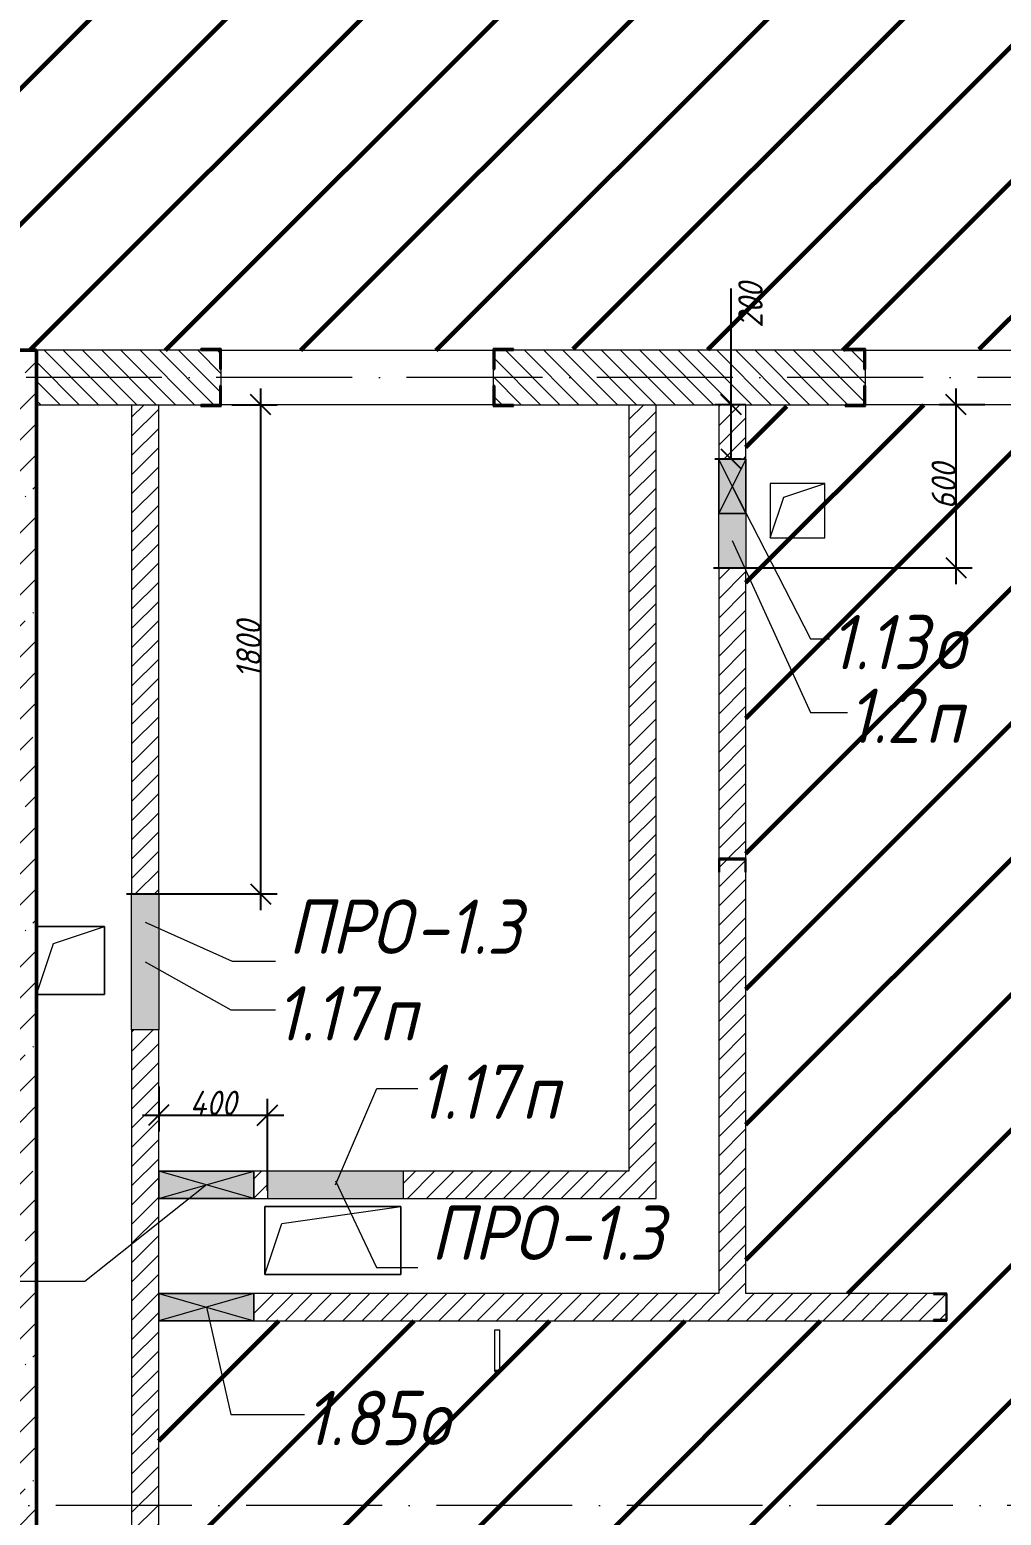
# Model space of a CAD drawing. Header units: millimetres. Extents: x -606178 to 312196, y -19338 to 632709.
# Drawn here: x -412556 to -408981, y 510689 to 516155 of the extents above; entities that cross this region are included whole.
import ezdxf

# ---------------------------------------------------------------- set-up
doc = ezdxf.new("R2010")
doc.units = ezdxf.units.MM
doc.linetypes.add('50_200_ШТРИХ_1Т_ш5_п1_п1_', pattern=[700, 500, -100, 0, -100])
for name, color, linetype, lineweight in [('6.4.1) Окр пт с инж. ПТ2.16', 3, 'Continuous', 60), ('A-____-____-DIMS', 7, 'Continuous', 9), ('A-DETL-GENF-OTLN', 7, 'Continuous', 9), ('A-DOOR-OPNG-MCUT', 7, 'Continuous', 35), ('A-FLOR-____-OTLN', 7, 'Continuous', 9), ('A-GENM-____-IDEN', 7, 'Continuous', 9), ('A-GENM-____-MCUT', 7, 'Continuous', 25), ('A-GENM-____-OTLN', 7, 'Continuous', 9), ('A-GENM-____-OTLN-1', 7, 'Continuous', 25), ('A-GLAZ-____-IDEN', 7, 'Continuous', 9), ('A-GLAZ-____-OTLN', 7, 'Continuous', 9), ('A-WALL-____-MCUT', 7, 'Continuous', 13), ('A-WALL-____-MCUT-2', 7, 'Continuous', 50), ('A-WALL-____-PATT-1', 7, 'Continuous', 9), ('A-WALL-FNSH-MCUT-1', 7, 'Continuous', 9), ('I-WALL-____-OTLN', 7, 'Continuous', 9), ('S-GRID-____-OTLN-1', 7, '50_200_ШТРИХ_1Т_ш5_п1_п1_', 9)]:
    doc.layers.add(name, color=color, linetype=linetype, lineweight=lineweight)
doc.layers.add('A-DOOR-____-OTLN-1', color=7, linetype='Continuous', lineweight=9, true_color=0xffffff)
doc.styles.add('ISOCPEUR_I_11', font='isocpeui.ttf', dxfattribs={"width": 0.9, "height": 200})
doc.styles.add('ISOCPEUR_I_7', font='isocpeui.ttf', dxfattribs={"width": 0.9, "height": 90})
doc.dimstyles.new('ISO-1_8_0_9К_СРЕДНИЙ_Кладочные_1', dxfattribs={"dimscale": 304.8, "dimtxt": 89.638306, "dimasz": 0.246063, "dimexe": 0.19685, "dimexo": 0, "dimgap": 0, "dimtad": 1, "dimdec": 3, "dimrnd": 0.001, "dimdsep": 46, "dimtxsty": 'ISOCPEUR_I_7', "dimblk1": 'OBLIQUE', "dimblk2": 'OBLIQUE', "dimsah": 1, "dimcen": 0.09, "dimdle": 0.19685, "dimazin": 0, "dimtfac": 1, "dimtdec": 4, "dimtix": 1, "dimtmove": 0, "dimatfit": 3, "dimfxl": 1, "dimtvp": 1, "dimtolj": 1, "dimtzin": 0, "dimarcsym": 2})
doc.dimstyles.new('ISO-1_8_0_9К_СРЕДНИЙ_Кладочные_2', dxfattribs={"dimscale": 304.8, "dimtxt": 89.638306, "dimasz": 0.246063, "dimexe": 0.19685, "dimexo": 0, "dimgap": 0, "dimtad": 1, "dimdec": 3, "dimrnd": 0.001, "dimdsep": 46, "dimtxsty": 'ISOCPEUR_I_7', "dimblk1": 'OBLIQUE', "dimblk2": 'OBLIQUE', "dimsah": 1, "dimcen": 0.09, "dimdle": 0.19685, "dimazin": 0, "dimtfac": 1, "dimtdec": 4, "dimtix": 1, "dimtmove": 1, "dimatfit": 3, "dimfxl": 1, "dimtvp": 1, "dimtolj": 1, "dimtzin": 0, "dimarcsym": 2})
pattern_1 = [(45, (-425830.77, 451794.26), (-35.35534, 35.35534), [])]

# ---------------------------------------------------------------- blocks, each defined once
blk = doc.blocks.new('DOR_ДУ_распашная__1Ст_Прямоугольная_ШЕР - Вн_650х2100h_Кабинки С_у-18405741-АР1_План отверстий 1 этажа в осях 1-64_Ю-ЯЯ')
at = {"layer": 'A-DOOR-OPNG-MCUT'}
for p, q in [((-325, -10), (-325, 10)), ((325, 10), (325, -10))]:
    blk.add_line(p, q, dxfattribs=at)
blk = doc.blocks.new('154_Фахверк_СКБ_Швеллер - Тип_100_4010-27789772-АР1_План отверстий 1 этажа в осях 1-64_Ю-ЯЯ')
at = {"layer": 'A-GENM-____-MCUT'}
for p, q in [((175, 50), (125, 50)), ((125, 50), (125, -50)), ((128, 47), (175, 47)), ((128, -47), (128, 47)), ((175, 47), (175, 50)), ((125, -50), (175, -50)), ((175, -47), (128, -47)), ((175, -50), (175, -47))]:
    blk.add_line(p, q, dxfattribs=at)
blk = doc.blocks.new('154_Стойка_СКБ_Уголок - СМ-2230_200-28216496-АР1_План отверстий 1 этажа в осях 1-64_Ю-ЯЯ')
at = {"layer": 'A-GENM-____-MCUT'}
for p, q in [((125, 156), (125, 81)), ((200, 156), (125, 156)), ((131, 81), (131, 150)), ((131, 150), (200, 150)), ((200, 150), (200, 156)), ((125, 81), (131, 81)), ((131, 19), (125, 19)), ((125, 19), (125, -56)), ((131, -50), (131, 19)), ((200, -50), (131, -50)), ((200, -56), (200, -50)), ((125, -56), (200, -56))]:
    blk.add_line(p, q, dxfattribs=at)
blk = doc.blocks.new('AR_Отверстие Ниша - Лючок-32402075-АР1_План отверстий 1 этажа в осях 1-64_Ю-ЯЯ')
at = {"layer": 'A-GLAZ-____-OTLN'}
blk.add_hatch(color=256, dxfattribs=at).paths.add_polyline_path([(250, 50), (-250, 50), (-250, -50), (250, -50)], flags=0)
for p, q in [((-250, 50), (250, 50)), ((-250, -50), (-250, 50)), ((250, 50), (250, -50)), ((250, -50), (-250, -50))]:
    blk.add_line(p, q, dxfattribs=at)
blk = doc.blocks.new('AR_Отверстие Ниша - Лючок-32401620-АР1_План отверстий 1 этажа в осях 1-64_Ю-ЯЯ')
at = {"layer": 'A-GLAZ-____-OTLN'}
blk.add_hatch(color=256, dxfattribs=at).paths.add_polyline_path([(250, -50), (250, 50), (-250, 50), (-250, -50), (27.8, -50)], flags=0)
for p, q in [((250, 50), (-250, 50)), ((-250, 50), (-250, -50)), ((250, -50), (250, 50)), ((-250, -50), (250, -50))]:
    blk.add_line(p, q, dxfattribs=at)
blk = doc.blocks.new('AR_Отверстие Ниша - Лючок-32402410-АР1_План отверстий 1 этажа в осях 1-64_Ю-ЯЯ')
at = {"layer": 'A-GLAZ-____-OTLN'}
blk.add_hatch(color=256, dxfattribs=at).paths.add_polyline_path([(100, 50), (-100, 50), (-100, -50), (100, -50), (100, 32.1)], flags=0)
for p, q in [((-100, 50), (100, 50)), ((100, 50), (100, -50)), ((100, -50), (-100, -50))]:
    blk.add_line(p, q, dxfattribs=at)
blk = doc.blocks.new('AR_Отверстие прямоугольное _в стене_ - AR_Отверстие прямоугольное _в стене__ВК-32402379-АР1_План отверстий 1 этажа в осях 1-64_Ю-ЯЯ')
at = {"layer": 'A-GLAZ-____-OTLN'}
blk.add_hatch(color=256, dxfattribs=at).paths.add_polyline_path([(100, 50), (-100, 50), (-100, -50), (100, -50), (100, 32.1)], flags=0)
at = {"layer": 'A-DETL-GENF-OTLN'}
for p, q in [((-100, -50), (-100, 50)), ((-100, 50), (100, 50)), ((100, 50), (-100, -50)), ((-100, 50), (100, -50)), ((100, 50), (-100, 50)), ((-100, 50), (-100, -50)), ((100, 50), (100, -50)), ((100, -50), (100, 50)), ((100, -50), (-100, -50)), ((-100, -50), (100, -50))]:
    blk.add_line(p, q, dxfattribs=at)
blk = doc.blocks.new('AR_Отверстие прямоугольное _в плите_ - AR_Отверстие прямоугольное _в плите_-30458064-АР1_План отверстий 1 этажа в осях 1-64_Ю-ЯЯ')
at = {"layer": 'A-GENM-____-OTLN'}
for p, q in [((125, 125), (-125, 125)), ((-62.5, 62.5), (125, 125)), ((125, -125), (125, 125)), ((-125, -125), (-62.5, 62.5)), ((-125, -125), (125, -125))]:
    blk.add_line(p, q, dxfattribs=at)
blk = doc.blocks.new('AR_Отверстие прямоугольное _в плите_ - AR_Отверстие прямоугольное _в плите_-30459257-АР1_План отверстий 1 этажа в осях 1-64_Ю-ЯЯ')
at = {"layer": 'A-GENM-____-OTLN'}
for p, q in [((250, 125), (-250, 125)), ((-250, 125), (-250, -125)), ((-187.5, 62.5), (250, 125)), ((250, -125), (250, 125)), ((-250, -125), (-187.5, 62.5)), ((-250, -125), (250, -125))]:
    blk.add_line(p, q, dxfattribs=at)
blk = doc.blocks.new('AR_Отверстие прямоугольное _в плите_ - AR_Отверстие прямоугольное _в плите_-30459597-АР1_План отверстий 1 этажа в осях 1-64_Ю-ЯЯ')
at = {"layer": 'A-GENM-____-OTLN'}
for p, q in [((100, 100), (-100, 100)), ((-100, 100), (-100, -100)), ((-50, 50), (100, 100)), ((100, -100), (100, 100)), ((-100, -100), (-50, 50)), ((-100, -100), (100, -100))]:
    blk.add_line(p, q, dxfattribs=at)
blk = doc.blocks.new('AR_Отверстие прямоугольное _в стене__БезПР - AR_Отверстие прямоугольное _в стене__БезПР-36427791-АР1_План отверстий 1 этажа в осях 1-64_Ю-ЯЯ')
at = {"layer": 'A-GLAZ-____-OTLN'}
blk.add_hatch(color=256, dxfattribs=at).paths.add_polyline_path([(175, -50), (175, 50), (-175, 50), (-175, -50)], flags=0)
at = {"layer": 'A-DETL-GENF-OTLN'}
for p, q in [((-175, -50), (-175, 50)), ((-175, 50), (175, 50)), ((175, 50), (-175, -50)), ((-175, 50), (175, -50)), ((175, 50), (-175, 50)), ((-175, 50), (-175, -50)), ((175, 50), (175, -50)), ((175, -50), (175, 50)), ((175, -50), (-175, -50)), ((-175, -50), (175, -50))]:
    blk.add_line(p, q, dxfattribs=at)
at = {"layer": 'A-GLAZ-____-OTLN'}
blk.add_line((175, 50), (-175, 50), dxfattribs=at)
blk = doc.blocks.new('_Oblique')
at = {"color": 0, "linetype": 'ByBlock', "lineweight": -2}
blk.add_line((-0.5, -0.5), (0.5, 0.5), dxfattribs=at)
blk = doc.blocks.new('*D4435')
at = {"layer": 'A-____-____-DIMS', "color": 0, "lineweight": -2, "transparency": 16777216}
for p, q in [((-412080.8, 512267.4), (-412080.8, 512101.4)), ((-411680.8, 511884.6), (-411680.8, 512221.4)), ((-412140.8, 512161.4), (-411620.8, 512161.4))]:
    blk.add_line(p, q, dxfattribs=at)
at = {"layer": 'Defpoints', "color": 0, "transparency": 16777216}
for p in [(-412080.8, 512267.4), (-411680.8, 512161.4), (-411680.8, 511884.6)]:
    blk.add_point(p, dxfattribs=at)
at = {"layer": 'A-____-____-DIMS', "color": 0, "lineweight": -2, "transparency": 16777216, "xscale": 75, "yscale": 75, "zscale": 75, "rotation": 180}
blk.add_blockref('_Oblique', (-412080.8, 512161.4), dxfattribs=at)
at = {"layer": 'A-____-____-DIMS', "color": 0, "lineweight": -2, "transparency": 16777216, "xscale": 75, "yscale": 75, "zscale": 75}
blk.add_blockref('_Oblique', (-411680.8, 512161.4), dxfattribs=at)
at = {"layer": 'A-____-____-DIMS', "color": 0, "transparency": 16777216, "insert": (-411880.8, 512206.4), "char_height": 90, "width": 426.127, "attachment_point": 5, "style": 'ISOCPEUR_I_7'}
blk.add_mtext('\\A1;400', dxfattribs=at)
blk = doc.blocks.new('*D4436')
at = {"layer": 'A-____-____-DIMS', "color": 0, "lineweight": -2, "transparency": 16777216}
for p, q in [((-411705.5, 512915.3), (-411705.5, 514835.3)), ((-411811.6, 514775.3), (-411645.5, 514775.3)), ((-412199.8, 512975.3), (-411645.5, 512975.3))]:
    blk.add_line(p, q, dxfattribs=at)
at = {"layer": 'Defpoints', "color": 0, "transparency": 16777216}
for p in [(-411811.6, 514775.3), (-411705.5, 514775.3), (-412199.8, 512975.3)]:
    blk.add_point(p, dxfattribs=at)
at = {"layer": 'A-____-____-DIMS', "color": 0, "lineweight": -2, "transparency": 16777216, "xscale": 75, "yscale": 75, "zscale": 75}
for p, rotation in [((-411705.5, 514775.3), 90), ((-411705.5, 512975.3), 270)]:
    blk.add_blockref('_Oblique', p, dxfattribs=dict(at, rotation=rotation))
at = {"layer": 'A-____-____-DIMS', "color": 0, "transparency": 16777216, "insert": (-411750.5, 513875.3), "char_height": 90, "width": 504.733, "attachment_point": 5, "rotation": 90, "style": 'ISOCPEUR_I_7'}
blk.add_mtext('\\A1;1800', dxfattribs=at)
blk = doc.blocks.new('*D4437')
at = {"layer": 'A-____-____-DIMS', "color": 0, "lineweight": -2, "transparency": 16777216}
for p, q in [((-409147.8, 514835.3), (-409147.8, 514115.3)), ((-409041.7, 514775.3), (-409207.8, 514775.3)), ((-410040.3, 514175.3), (-409087.8, 514175.3))]:
    blk.add_line(p, q, dxfattribs=at)
at = {"layer": 'Defpoints', "color": 0, "transparency": 16777216}
for p in [(-409041.7, 514775.3), (-410040.3, 514175.3), (-409147.8, 514175.3)]:
    blk.add_point(p, dxfattribs=at)
at = {"layer": 'A-____-____-DIMS', "color": 0, "lineweight": -2, "transparency": 16777216, "xscale": 75, "yscale": 75, "zscale": 75}
for p, rotation in [((-409147.8, 514775.3), 90), ((-409147.8, 514175.3), 270)]:
    blk.add_blockref('_Oblique', p, dxfattribs=dict(at, rotation=rotation))
at = {"layer": 'A-____-____-DIMS', "color": 0, "transparency": 16777216, "insert": (-409192.8, 514475.3), "char_height": 90, "width": 409.578, "attachment_point": 5, "rotation": 90, "style": 'ISOCPEUR_I_7'}
blk.add_mtext('\\A1;600', dxfattribs=at)
blk = doc.blocks.new('*D4482')
at = {"layer": 'A-____-____-DIMS', "color": 0, "lineweight": -2, "transparency": 16777216}
for p, q in [((-409974.8, 514775.3), (-409974.8, 515202.8)), ((-409974.8, 514575.3), (-409974.8, 514835.3)), ((-409920.8, 514775.3), (-410034.8, 514775.3)), ((-409937.7, 514575.3), (-410034.8, 514575.3))]:
    blk.add_line(p, q, dxfattribs=at)
at = {"layer": 'Defpoints', "color": 0, "transparency": 16777216}
for p in [(-409920.8, 514775.3), (-409974.8, 514575.3), (-409937.7, 514575.3)]:
    blk.add_point(p, dxfattribs=at)
at = {"layer": 'A-____-____-DIMS', "color": 0, "lineweight": -2, "transparency": 16777216, "xscale": 75, "yscale": 75, "zscale": 75}
for p, rotation in [((-409974.8, 514775.3), 90), ((-409974.8, 514575.3), 270)]:
    blk.add_blockref('_Oblique', p, dxfattribs=dict(at, rotation=rotation))
at = {"layer": 'A-____-____-DIMS', "color": 0, "transparency": 16777216, "insert": (-409948.8, 515058), "char_height": 90, "width": 409.578, "attachment_point": 1, "rotation": 90, "line_spacing_factor": 1.149209, "style": 'ISOCPEUR_I_7'}
blk.add_mtext('\\A1;200', dxfattribs=at)

msp = doc.modelspace()

# ---------------------------------------------------------------- hatches: boundary and pattern name
at = {"layer": '6.4.1) Окр пт с инж. ПТ2.16'}
h = msp.add_hatch(dxfattribs=at)
h.set_pattern_fill('ANSI31', color=256, scale=111)
h.paths.add_polyline_path([(-396780.7712, 517495.3011), (-396780.7712, 518975.3011), (-397180.7712, 518975.3011), (-397180.7712, 519225.3011), (-397380.7712, 519225.3011), (-397380.7712, 519325.3011), (-400130.7712, 519325.3011), (-400730.7712, 519325.3011), (-401230.7712, 519325.3011), (-401780.7712, 519325.3011), (-402130.7712, 519325.3011), (-402130.7712, 518975.3011), (-402730.7712, 518975.3011), (-407630.7712, 518975.3011), (-408130.7712, 518975.3011), (-412330.7712, 518975.3011), (-412830.7712, 518975.3011), (-415930.7712, 518975.3011), (-416430.7712, 518975.3011), (-416430.7712, 519475.3011), (-416130.7712, 519475.3011), (-416130.7712, 525825.3011), (-416430.7712, 525825.3011), (-416430.7712, 526125.3011), (-420280.7712, 526125.3011), (-420280.7712, 524825.3011), (-420780.7712, 524825.3011), (-420780.7712, 525675.3011), (-421180.7712, 525675.3011), (-421180.7712, 525775.3011), (-421180.7712, 525825.3011), (-421180.7712, 526225.3011), (-421180.7712, 526531.3011), (-421186.7712, 526531.3011), (-421186.7712, 527079.3011), (-421181.4084, 527281.3011), (-421186.7712, 527281.3011), (-421186.7712, 527729.3011), (-421185.0815, 527925.3011), (-421330.7712, 527925.3011), (-421380.7712, 527925.3011), (-422080.7712, 527925.3011), (-422130.7712, 527925.3011), (-422230.7712, 527925.3011), (-422280.7712, 527925.3011), (-422980.7712, 527925.3011), (-422980.7712, 527825.3011), (-423180.7712, 527825.3011), (-423180.7712, 527700.3011), (-423174.7712, 527700.3011), (-423174.7712, 527625.3011), (-423180.7712, 527625.3011), (-423180.7712, 526475.3011), (-423174.7712, 526475.3011), (-423174.7712, 526400.3011), (-423180.7712, 526350.3011), (-423174.7712, 526350.3011), (-423174.7712, 526275.3011), (-423180.7712, 526275.3011), (-423180.7712, 525550.3011), (-423180.7712, 525275.3011), (-423174.7712, 525275.3011), (-423174.7712, 525200.3011), (-423180.7712, 524805.3011), (-423180.7712, 524705.3011), (-423180.7712, 519595.3011), (-423180.7712, 519475.3011), (-422630.7712, 519475.3011), (-421480.7712, 519475.3011), (-420780.7712, 519475.3011), (-420280.7712, 519475.3011), (-420280.7712, 518975.3011), (-420280.7712, 516350.3011), (-420274.7712, 516350.3011), (-420274.7712, 516275.3011), (-420280.7712, 516275.3011), (-420280.7712, 516125.3011), (-420280.7712, 515225.3011), (-420280.7712, 514575.3011), (-420274.7712, 514575.3011), (-420274.7712, 514500.3011), (-420280.7712, 513825.3011), (-420030.7712, 513825.3011), (-418430.7712, 513825.3011), (-418230.7712, 513825.3011), (-418230.7712, 514975.3011), (-417980.7712, 514975.3011), (-416880.7712, 514975.3011), (-416480.7712, 514975.3011), (-415380.7712, 514975.3011), (-414580.7712, 514975.3011), (-412980.7712, 514975.3011), (-412530.7712, 514975.3011), (-411925.7712, 514975.3011), (-411925.7712, 514981.3011), (-411850.7712, 514981.3011), (-411850.7712, 514975.3011), (-410850.7712, 514975.3011), (-410850.7712, 514981.3011), (-410775.7712, 514981.3011), (-409555.7712, 514975.3011), (-409555.7712, 514981.3011), (-409480.7712, 514981.3011), (-408330.7712, 514975.3011), (-408330.7712, 514981.3011), (-408255.7712, 514981.3011), (-408130.7712, 514975.3011), (-407630.7712, 514975.3011), (-406905.7712, 514975.3011), (-406905.7712, 514981.3011), (-406830.7712, 514981.3011), (-406480.7712, 514975.3011), (-405630.7712, 514975.3011), (-405130.7712, 514975.3011), (-404630.7712, 514975.3011), (-402775.7712, 514975.3011), (-402775.7712, 514981.3011), (-402700.7712, 514981.3011), (-402700.7712, 514935.3011), (-402695.7712, 514935.3011), (-402695.7712, 514815.3011), (-402700.119, 514775.3011), (-401800.7712, 514775.3011), (-401800.7712, 514815.3011), (-401805.7712, 514815.3011), (-401805.7712, 514935.3011), (-401800.7712, 514981.3011), (-401725.7712, 514981.3011), (-400955.7712, 514975.3011), (-400955.7712, 514981.3011), (-400880.7712, 514981.3011), (-400180.7712, 514975.3011), (-400180.7712, 514981.3011), (-400105.7712, 514981.3011), (-400005.7712, 514975.3011), (-400005.7712, 514981.3011), (-399930.7712, 514981.3011), (-399930.7712, 514975.3011), (-399230.7712, 514975.3011), (-399230.7712, 514981.3011), (-399130.7712, 514981.3011), (-399130.7712, 514975.3011), (-398605.7712, 514975.3011), (-398605.7712, 514981.3011), (-398530.7712, 514981.3011), (-398300.7712, 514975.3011), (-397900.7712, 514975.3011), (-397830.7712, 514975.3011), (-397830.7712, 514981.3011), (-397755.7712, 514981.3011), (-397655.7712, 514975.3011), (-397655.7712, 514981.3011), (-397580.7712, 514981.3011), (-397580.7712, 514975.3011), (-397330.7712, 514975.3011), (-397030.7712, 514975.3011), (-396880.7712, 514975.3011), (-396880.7712, 514981.3011), (-396780.7712, 514981.3011), (-396780.7712, 515075.3011), (-396780.7712, 515675.3011), (-396780.7712, 516595.3011)])
h = msp.add_hatch(dxfattribs=at)
h.set_pattern_fill('ANSI31', color=256, scale=111)
h.paths.add_polyline_path([(-407980.7712, 514475.3011), (-408130.7712, 514475.3011), (-408130.7712, 514775.3011), (-408255.7712, 514775.3011), (-408255.7712, 514769.3011), (-408330.7712, 514769.3011), (-408330.7712, 514775.3011), (-409480.7712, 514775.3011), (-409480.7712, 514769.3011), (-409555.7712, 514769.3011), (-409920.7712, 514771.0962), (-409920.7712, 514575.3011), (-409920.7712, 514375.3011), (-409920.7712, 514175.3011), (-409920.7712, 513105.3011), (-409920.7712, 513055.3011), (-409920.7712, 511505.3011), (-409230.7712, 511505.3011), (-409180.7712, 511505.3011), (-409180.7712, 511405.3011), (-409230.7712, 511405.3011), (-411730.7712, 511405.3011), (-412080.7712, 511405.3011), (-412080.7712, 510095.3011), (-412080.7712, 510045.3011), (-412080.7712, 509845.3011), (-412080.7712, 509795.3011), (-412080.7712, 509225.3011), (-412080.7712, 509175.3011), (-412080.7712, 508235.3011), (-412080.7712, 507835.3011), (-412080.7712, 507225.3011), (-409555.7712, 507225.3011), (-409555.7712, 507231.3011), (-409480.7712, 507231.3011), (-408480.7712, 507225.3011), (-408480.7712, 507231.3011), (-408405.7712, 507231.3011), (-408330.7712, 507229.6648), (-408330.7712, 507325.3011), (-408130.7712, 507325.3011), (-408130.7712, 507475.3011), (-407980.7712, 507475.3011), (-407980.7712, 510975.3011), (-407986.7712, 510975.3011), (-407986.7712, 511050.3011)])
at = {"layer": 'A-WALL-____-PATT-1'}
h = msp.add_hatch(dxfattribs=at)
h.set_pattern_fill('FP_13', color=256, style=0, pattern_type=2)
h.set_pattern_definition([(45, (-425830.77, 451794.26), (-114.04925, 114.04925), []), (45, (-425716.72, 451794.26), (-114.04925, 114.04925), [201.612, -40.322, 3.353, -36.97])])
h.paths.add_polyline_path([(-412780.7712, 507475.3011), (-412530.7712, 507475.3011), (-412530.7712, 514975.3011), (-412780.7712, 514975.3011), (-412780.7712, 509018.1171)], flags=0)
h = msp.add_hatch(dxfattribs=at)
h.set_pattern_fill('FP_6', color=256, style=0, pattern_type=2)
h.set_pattern_definition([(135, (-425830.77, 451794.26), (-35.35534, -35.35534), [])])
h.paths.add_polyline_path([(-409938.6739, 514775.3011), (-409486.7712, 514775.3011), (-409486.7712, 514844.3011), (-409480.7712, 514844.3011), (-409480.7712, 514906.3011), (-409486.7712, 514906.3011), (-409486.7712, 514975.3011), (-410844.7712, 514975.3011), (-410844.7712, 514906.3011), (-410850.7712, 514906.3011), (-410850.7712, 514844.3011), (-410844.7712, 514844.3011), (-410844.7712, 514775.3011), (-410775.7712, 514775.3011)], flags=0)
h.paths.add_polyline_path([(-408255.7712, 514775.3011), (-408130.7712, 514775.3011), (-408130.7712, 514975.3011), (-408324.7712, 514975.3011), (-408324.7712, 514906.3011), (-408330.7712, 514906.3011), (-408330.7712, 514844.3011), (-408324.7712, 514844.3011), (-408324.7712, 514775.3011)], flags=0)
h.paths.add_polyline_path([(-411856.7712, 514775.3011), (-411856.7712, 514844.3011), (-411850.7712, 514844.3011), (-411850.7712, 514906.3011), (-411856.7712, 514906.3011), (-411856.7712, 514975.3011), (-412530.7712, 514975.3011), (-412530.7712, 514775.3011), (-411925.7712, 514775.3011)], flags=0)
h = msp.add_hatch(dxfattribs=at)
h.set_pattern_fill('FP_5', color=256, style=0, pattern_type=2)
h.set_pattern_definition(pattern_1)
h.paths.add_polyline_path([(-412080.7712, 507225.3011), (-412080.7712, 507835.3011), (-412180.7712, 507835.3011), (-412180.7712, 507225.3011)], flags=0)
h.paths.add_polyline_path([(-412080.7712, 508235.3011), (-412080.7712, 509175.3011), (-412083.7712, 509175.3011), (-412083.7712, 509222.3011), (-412177.7712, 509222.3011), (-412177.7712, 509175.3011), (-412180.7712, 509175.3011), (-412180.7712, 508235.3011), (-412156.6085, 508235.3011)], flags=0)
h.paths.add_polyline_path([(-412180.7712, 509225.3011), (-412080.7712, 509225.3011), (-412080.7712, 509795.3011), (-412180.7712, 509795.3011)], flags=0)
h.paths.add_polyline_path([(-412112.1109, 510095.3011), (-412080.7712, 510095.3011), (-412080.7712, 512475.3011), (-412180.7712, 512475.3011), (-412180.7712, 510095.3011)], flags=0)
h.paths.add_polyline_path([(-412125.7253, 512975.3011), (-412080.7712, 512975.3011), (-412080.7712, 514775.3011), (-412180.7712, 514775.3011), (-412180.7712, 512975.3011), (-412127.3587, 512975.3011)], flags=0)
h = msp.add_hatch(dxfattribs=at)
h.set_pattern_fill('FP_5', color=256, style=0, pattern_type=2)
h.set_pattern_definition(pattern_1)
h.paths.add_polyline_path([(-410250.7712, 511955.3011), (-410250.7712, 514775.3011), (-410350.7712, 514775.3011), (-410350.7712, 511955.3011)], flags=0)
h = msp.add_hatch(dxfattribs=at)
h.set_pattern_fill('FP_5', color=256, style=0, pattern_type=2)
h.set_pattern_definition(pattern_1)
h.paths.add_polyline_path([(-409920.7712, 511505.3011), (-409920.7712, 513055.3011), (-409923.7712, 513055.3011), (-409923.7712, 513102.3011), (-410017.7712, 513102.3011), (-410017.7712, 513055.3011), (-410020.7712, 513055.3011), (-410020.7712, 511505.3011), (-409938.6739, 511505.3011)], flags=0)
h.paths.add_polyline_path([(-409938.6739, 513105.3011), (-409920.7712, 513105.3011), (-409920.7712, 514175.3011), (-410020.7712, 514175.3011), (-410020.7712, 513105.3011), (-410017.7712, 513105.3011)], flags=0)
h.paths.add_polyline_path([(-409920.7712, 514575.3011), (-409920.7712, 514775.3011), (-410020.7712, 514775.3011), (-410020.7712, 514575.3011), (-409938.6739, 514575.3011)], flags=0)
h = msp.add_hatch(dxfattribs=at)
h.set_pattern_fill('FP_5', color=256, style=0, pattern_type=2)
h.set_pattern_definition(pattern_1)
h.paths.add_polyline_path([(-411706.1746, 511855.3011), (-411680.7712, 511855.3011), (-411680.7712, 511955.3011), (-411730.7712, 511955.3011), (-411730.7712, 511855.3011)], flags=0)
h.paths.add_polyline_path([(-411180.7712, 511855.3011), (-410250.7712, 511855.3011), (-410250.7712, 511955.3011), (-411180.7712, 511955.3011), (-411180.7712, 511907.3243)], flags=0)
h = msp.add_hatch(dxfattribs=at)
h.set_pattern_fill('FP_5', color=256, style=0, pattern_type=2)
h.set_pattern_definition(pattern_1)
h.paths.add_polyline_path([(-411706.1746, 511405.3011), (-409230.7712, 511405.3011), (-409230.7712, 511408.3011), (-409183.7712, 511408.3011), (-409183.7712, 511502.3011), (-409230.7712, 511502.3011), (-409230.7712, 511505.3011), (-411730.7712, 511505.3011), (-411730.7712, 511405.3011)], flags=0)

# ---------------------------------------------------------------- linework, layer by layer
at = {"layer": 'A-FLOR-____-OTLN'}
for p, q in [((-412530.7712, 512855.3011), (-412280.7712, 512855.3011)), ((-412280.7712, 512855.3011), (-412280.7712, 512605.3011)), ((-412280.7712, 512605.3011), (-412530.7712, 512605.3011)), ((-411690.7712, 511825.3011), (-411190.7712, 511825.3011)), ((-411690.7712, 511575.3011), (-411690.7712, 511825.3011)), ((-411190.7712, 511825.3011), (-411190.7712, 511575.3011)), ((-411190.7712, 511575.3011), (-411690.7712, 511575.3011))]:
    msp.add_line(p, q, dxfattribs=at)
at = {"layer": 'A-GENM-____-IDEN'}
for p, q in [((-412130.7712, 512871.4123), (-411810.8902, 512727.5255)), ((-411810.8902, 512727.5255), (-411651.65, 512727.5255)), ((-411430.7712, 511919.882), (-411280.2384, 511601.5732)), ((-411280.2384, 511601.5732), (-411127.2914, 511601.5732))]:
    msp.add_line(p, q, dxfattribs=at)
at = {"layer": 'A-GLAZ-____-IDEN'}
for p, q in [((-409970.7712, 514475.3011), (-409683.4946, 513913.9943)), ((-409970.7712, 514275.3011), (-409683.4946, 513643.1381)), ((-409683.4946, 513913.9943), (-409612.4492, 513913.9943)), ((-409683.4946, 513643.1381), (-409546.7492, 513643.1381)), ((-412130.7712, 512725.3011), (-411815.6244, 512548.3775)), ((-411815.6244, 512548.3775), (-411651.65, 512548.3775)), ((-411430.7712, 511905.3011), (-411279.0313, 512260.0732)), ((-411279.0313, 512260.0732), (-411127.2914, 512260.0732)), ((-411905.7712, 511905.3011), (-412353.1433, 511549.1608)), ((-412353.1433, 511549.1608), (-413075.6784, 511549.1608)), ((-411905.7712, 511455.3011), (-411815.6244, 511059.7134)), ((-411815.6244, 511059.7134), (-411544.55, 511059.7134))]:
    msp.add_line(p, q, dxfattribs=at)
at = {"layer": 'A-WALL-____-MCUT'}
for p, q in [((-411925.7712, 514975.3011), (-412530.7712, 514975.3011)), ((-409555.7712, 514975.3011), (-410775.7712, 514975.3011)), ((-411850.7712, 514844.3011), (-411850.7712, 514906.3011)), ((-410850.7712, 514906.3011), (-410850.7712, 514844.3011)), ((-409480.7712, 514844.3011), (-409480.7712, 514906.3011)), ((-412530.7712, 514775.3011), (-411925.7712, 514775.3011)), ((-410775.7712, 514775.3011), (-409555.7712, 514775.3011))]:
    msp.add_line(p, q, dxfattribs=at)
at = {"layer": 'A-WALL-____-MCUT-2'}
for p, q in [((-412530.7712, 514975.3011), (-412980.7712, 514975.3011)), ((-412530.7712, 507475.3011), (-412530.7712, 514975.3011))]:
    msp.add_line(p, q, dxfattribs=at)
at = {"layer": 'A-WALL-FNSH-MCUT-1'}
for p, q in [((-412180.7712, 514775.3011), (-412180.7712, 512975.3011)), ((-412080.7712, 512975.3011), (-412080.7712, 514775.3011)), ((-410350.7712, 514775.3011), (-410350.7712, 511955.3011)), ((-410250.7712, 511855.3011), (-410250.7712, 514775.3011)), ((-410020.7712, 514775.3011), (-410020.7712, 514575.3011)), ((-409920.7712, 514575.3011), (-409920.7712, 514775.3011)), ((-410020.7712, 514175.3011), (-410020.7712, 513105.3011)), ((-409920.7712, 513105.3011), (-409920.7712, 514175.3011)), ((-410020.7712, 513055.3011), (-410020.7712, 511505.3011)), ((-409920.7712, 511505.3011), (-409920.7712, 513055.3011)), ((-412180.7712, 512475.3011), (-412180.7712, 510095.3011)), ((-412080.7712, 511955.3011), (-412080.7712, 512475.3011)), ((-411680.7712, 511955.3011), (-411730.7712, 511955.3011)), ((-410350.7712, 511955.3011), (-411180.7712, 511955.3011)), ((-412080.7712, 511505.3011), (-412080.7712, 511855.3011)), ((-411730.7712, 511855.3011), (-411680.7712, 511855.3011)), ((-411180.7712, 511855.3011), (-410250.7712, 511855.3011)), ((-410020.7712, 511505.3011), (-411730.7712, 511505.3011)), ((-409230.7712, 511505.3011), (-409920.7712, 511505.3011)), ((-412080.7712, 510095.3011), (-412080.7712, 511405.3011)), ((-411730.7712, 511405.3011), (-409230.7712, 511405.3011)), ((-410825.7712, 511370.3011), (-410845.7712, 511370.3011)), ((-410845.7712, 511370.3011), (-410845.7712, 511220.3011)), ((-410825.7712, 511220.3011), (-410825.7712, 511370.3011))]:
    msp.add_line(p, q, dxfattribs=at)
at = {"layer": 'I-WALL-____-OTLN'}
for p, q in [((-411850.7712, 514975.3011), (-410850.7712, 514975.3011)), ((-409480.7712, 514975.3011), (-408330.7712, 514975.3011)), ((-410850.7712, 514775.3011), (-411850.7712, 514775.3011)), ((-408330.7712, 514775.3011), (-409480.7712, 514775.3011))]:
    msp.add_line(p, q, dxfattribs=at)
at = {"layer": 'S-GRID-____-OTLN-1'}
for p, q in [((-321756.3646, 514875.3011), (-430499.5414, 514875.3011)), ((-350350.7307, 510725.3011), (-430499.5414, 510725.3011))]:
    msp.add_line(p, q, dxfattribs=at)

# ---------------------------------------------------------------- block references
at = {"layer": 'A-DOOR-____-OTLN-1', "rotation": 90.00000000000007}
msp.add_blockref('DOR_ДУ_распашная__1Ст_Прямоугольная_ШЕР - Вн_650х2100h_Кабинки С_у-18405741-АР1_План отверстий 1 этажа в осях 1-64_Ю-ЯЯ', (-410835.7712, 510895.3011), dxfattribs=at)
at = {"layer": 'A-GENM-____-OTLN'}
for name, p in [('AR_Отверстие прямоугольное _в плите_ - AR_Отверстие прямоугольное _в плите_-30459597-АР1_План отверстий 1 этажа в осях 1-64_Ю-ЯЯ', (-409730.7712, 514385.3011)), ('AR_Отверстие прямоугольное _в плите_ - AR_Отверстие прямоугольное _в плите_-30458064-АР1_План отверстий 1 этажа в осях 1-64_Ю-ЯЯ', (-412405.7712, 512730.3011)), ('AR_Отверстие прямоугольное _в плите_ - AR_Отверстие прямоугольное _в плите_-30459257-АР1_План отверстий 1 этажа в осях 1-64_Ю-ЯЯ', (-411440.7712, 511700.3011))]:
    msp.add_blockref(name, p, dxfattribs=at)
at = {"layer": 'A-GENM-____-OTLN-1'}
for name, p, rotation in [('154_Стойка_СКБ_Уголок - СМ-2230_200-28216496-АР1_План отверстий 1 этажа в осях 1-64_Ю-ЯЯ', (-411725.7712, 514925.3011), 180), ('154_Стойка_СКБ_Уголок - СМ-2230_200-28216496-АР1_План отверстий 1 этажа в осях 1-64_Ю-ЯЯ', (-409355.7712, 514925.3011), 180), ('154_Фахверк_СКБ_Швеллер - Тип_100_4010-27789772-АР1_План отверстий 1 этажа в осях 1-64_Ю-ЯЯ', (-409970.7712, 513230.3011), 270.0000000000001), ('154_Фахверк_СКБ_Швеллер - Тип_100_4010-27789772-АР1_План отверстий 1 этажа в осях 1-64_Ю-ЯЯ', (-409055.7712, 511455.3011), 180)]:
    msp.add_blockref(name, p, dxfattribs=dict(at, rotation=rotation))
msp.add_blockref('154_Стойка_СКБ_Уголок - СМ-2230_200-28216496-АР1_План отверстий 1 этажа в осях 1-64_Ю-ЯЯ', (-410975.7712, 514825.3011), dxfattribs=at)
at = {"layer": 'A-GLAZ-____-OTLN'}
for name, p, rotation in [('AR_Отверстие прямоугольное _в стене_ - AR_Отверстие прямоугольное _в стене__ВК-32402379-АР1_План отверстий 1 этажа в осях 1-64_Ю-ЯЯ', (-409970.7712, 514475.3011), 270.0000000000001), ('AR_Отверстие Ниша - Лючок-32402410-АР1_План отверстий 1 этажа в осях 1-64_Ю-ЯЯ', (-409970.7712, 514275.3011), 270.0000000000001), ('AR_Отверстие Ниша - Лючок-32402075-АР1_План отверстий 1 этажа в осях 1-64_Ю-ЯЯ', (-412130.7712, 512725.3011), 270.0000000000001), ('AR_Отверстие прямоугольное _в стене__БезПР - AR_Отверстие прямоугольное _в стене__БезПР-36427791-АР1_План отверстий 1 этажа в осях 1-64_Ю-ЯЯ', (-411905.7712, 511905.3011), 180), ('AR_Отверстие Ниша - Лючок-32401620-АР1_План отверстий 1 этажа в осях 1-64_Ю-ЯЯ', (-411430.7712, 511905.3011), 180)]:
    msp.add_blockref(name, p, dxfattribs=dict(at, rotation=rotation))
msp.add_blockref('AR_Отверстие прямоугольное _в стене__БезПР - AR_Отверстие прямоугольное _в стене__БезПР-36427791-АР1_План отверстий 1 этажа в осях 1-64_Ю-ЯЯ', (-411905.7712, 511455.3011), dxfattribs=at)

# ---------------------------------------------------------------- texts
at = {"layer": 'A-GENM-____-IDEN', "char_height": 200, "attachment_point": 1, "style": 'ISOCPEUR_I_11'}
for s, insert, width in [('ПРО', (-411604.5067, 512954.6416), 562.784625), ('-1.3', (-411140.1629, 512954.6416), 505.063125), ('ПРО', (-411080.1481, 511828.6893), 562.784625), ('-1.3', (-410615.8043, 511828.6893), 505.063125)]:
    msp.add_mtext(s, dxfattribs=dict(at, insert=insert, width=width))
at = {"layer": 'A-GLAZ-____-IDEN', "char_height": 200, "attachment_point": 1, "style": 'ISOCPEUR_I_11'}
for s, insert, width in [('1.13', (-409612.4492, 514001.6089), 461.772), ('\\fISOCPEUR|b0|i1|c204|p34|;\\W.9;о', (-409231.4492, 514001.6089), 158.734125), ('1.2', (-409546.7492, 513730.7527), 346.329), ('\\fISOCPEUR|b0|i1|c204|p34|;\\W.9;п', (-409260.9992, 513730.7527), 158.734125), ('1.17', (-411651.65, 512635.9921), 461.772), ('\\fISOCPEUR|b0|i1|c204|p34|;\\W.9;п', (-411270.65, 512635.9921), 158.734125), ('1.17', (-411127.2914, 512347.6878), 461.772), ('\\fISOCPEUR|b0|i1|c204|p34|;\\W.9;п', (-410746.2914, 512347.6878), 158.734125), ('1.85', (-411544.55, 511147.328), 505.063125), ('\\fISOCPEUR|b0|i1|c204|p34|;\\W.9;о', (-411127.8313, 511147.328), 158.734125)]:
    msp.add_mtext(s, dxfattribs=dict(at, insert=insert, width=width))

# ---------------------------------------------------------------- dimensions: what is measured, and where the dimension line sits
at = {"layer": 'A-____-____-DIMS'}
dim = msp.add_linear_dim(base=(-409974.7819, 514575.3011), p1=(-409920.7712, 514775.3011), p2=(-409937.7215, 514575.3011), angle=90, dimstyle='ISO-1_8_0_9К_СРЕДНИЙ_Кладочные_1', override={"dimpost": '<>', "dimfxl": 200.716995}, dxfattribs=at)
dim.commit()
dim.dimension.update_dxf_attribs({"geometry": '*D4482', "text_midpoint": (-409888.7501, 515202.7755), "dimtype": 160, "text_rotation": 90})
for base, p1, p2, override, picture, middle in [((-411705.5033, 514775.3011), (-412199.7574, 512975.3011), (-411811.5693, 514775.3011), {"dimpost": '<>', "dimfxl": 1841.38263}, '*D4436', (-411750.5033, 513875.3011)), ((-409147.7808, 514175.3011), (-409041.7148, 514775.3011), (-410040.3417, 514175.3011), {"dimpost": '<>', "dimfxl": 1165.013128}, '*D4437', (-409192.7808, 514475.3011))]:
    dim = msp.add_linear_dim(base=base, p1=p1, p2=p2, angle=90, dimstyle='ISO-1_8_0_9К_СРЕДНИЙ_Кладочные_2', override=override, dxfattribs=at)
    dim.commit()
    dim.dimension.update_dxf_attribs({"geometry": picture, "text_midpoint": middle})
dim = msp.add_linear_dim(base=(-411680.7712, 512161.3697), p1=(-412080.7712, 512267.4357), p2=(-411680.7712, 511884.5652), dimstyle='ISO-1_8_0_9К_СРЕДНИЙ_Кладочные_2', override={"dimpost": '<>', "dimfxl": 553.705538}, dxfattribs=at)
dim.commit()
dim.dimension.update_dxf_attribs({"geometry": '*D4435', "text_midpoint": (-411880.7712, 512206.3697)})

doc.saveas('drawing.dxf')
